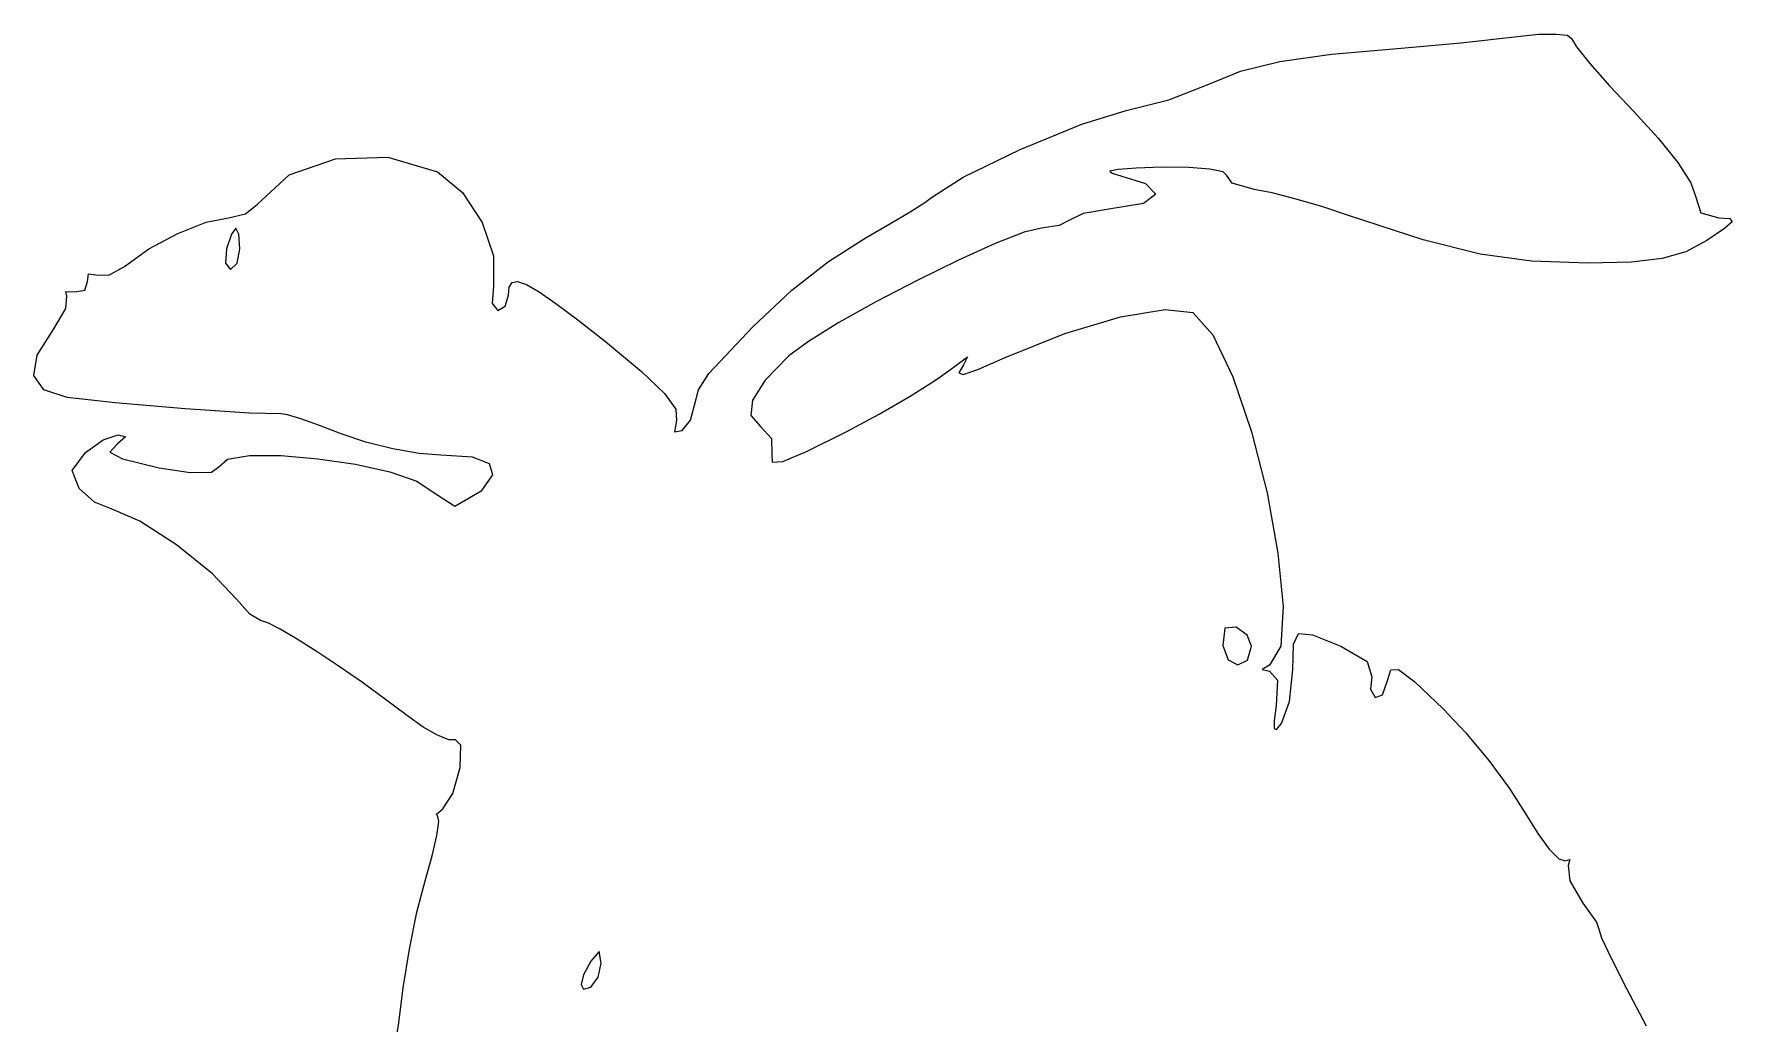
# Model space of a CAD drawing. Header units: millimetres. Extents: x 0.01 to 2.87, y 0.01 to 3.3.
# Drawn here: x 0.006 to 2.248, y 1.993 to 3.298 of the extents above; entities that cross this region are included whole.
import ezdxf

# ---------------------------------------------------------------- set-up
doc = ezdxf.new("R2010")
doc.units = ezdxf.units.MM
doc.layers.get('0').update_dxf_attribs({"linetype": 'CONTINUOUS', "true_color": 0xffffff})

msp = doc.modelspace()

# ---------------------------------------------------------------- linework, layer by layer
at = {"color": 0}
for p, q in [((1.9645, 3.295), (1.9926, 3.298)), ((1.9926, 3.298), (2.0153, 3.2984)), ((2.0153, 3.2984), (2.0305, 3.2967)), ((2.0305, 3.2967), (2.0361, 3.2926)), ((1.7193, 3.272), (1.8112, 3.2797)), ((1.8112, 3.2797), (1.89, 3.2866)), ((1.89, 3.2866), (1.9645, 3.295)), ((2.0361, 3.2926), (2.0425, 3.2813)), ((2.0425, 3.2813), (2.0601, 3.2594)), ((1.599, 3.2494), (1.6508, 3.2623)), ((1.6508, 3.2623), (1.7193, 3.272)), ((2.0601, 3.2594), (2.086, 3.2301)), ((1.5044, 3.2114), (1.5572, 3.2321)), ((1.5572, 3.2321), (1.599, 3.2494)), ((2.086, 3.2301), (2.1178, 3.1966)), ((1.4479, 3.1974), (1.5044, 3.2114)), ((1.3894, 3.1796), (1.4479, 3.1974)), ((2.1178, 3.1966), (2.1504, 3.1611)), ((1.3083, 3.1461), (1.3894, 3.1796)), ((2.1504, 3.1611), (2.1763, 3.1286)), ((1.2329, 3.1095), (1.3083, 3.1461)), ((0.3431, 3.1124), (0.4044, 3.1337)), ((0.4044, 3.1337), (0.4735, 3.1358)), ((0.4735, 3.1358), (0.5387, 3.1164)), ((0.5387, 3.1164), (0.572, 3.0892)), ((1.4376, 3.1196), (1.4263, 3.1174)), ((1.4263, 3.1174), (1.4296, 3.1149)), ((1.4613, 3.1214), (1.4376, 3.1196)), ((1.4952, 3.1225), (1.4613, 3.1214)), ((1.5307, 3.1222), (1.4952, 3.1225)), ((1.5585, 3.1201), (1.5307, 3.1222)), ((1.5761, 3.1166), (1.5585, 3.1201)), ((1.5805, 3.1119), (1.5761, 3.1166)), ((2.1763, 3.1286), (2.1934, 3.1021)), ((0.3012, 3.0738), (0.3431, 3.1124)), ((1.1911, 3.0825), (1.2329, 3.1095)), ((1.4296, 3.1149), (1.4734, 3.101)), ((1.4734, 3.101), (1.4871, 3.0868)), ((1.5881, 3.1015), (1.5805, 3.1119)), ((1.6171, 3.0933), (1.5881, 3.1015)), ((2.1934, 3.1021), (2.1996, 3.0844)), ((0.2855, 3.0612), (0.3012, 3.0738)), ((0.572, 3.0892), (0.598, 3.0496)), ((1.1629, 3.0637), (1.1822, 3.0759)), ((1.1822, 3.0759), (1.1911, 3.0825)), ((1.4709, 3.0747), (1.425, 3.0671)), ((1.4871, 3.0868), (1.4709, 3.0747)), ((1.6407, 3.0886), (1.6171, 3.0933)), ((1.6723, 3.0805), (1.6407, 3.0886)), ((1.7078, 3.0701), (1.6723, 3.0805)), ((2.1996, 3.0844), (2.2067, 3.0625)), ((0.196, 3.0353), (0.2336, 3.0502)), ((0.2336, 3.0502), (0.2631, 3.0559)), ((0.2631, 3.0559), (0.2855, 3.0612)), ((0.598, 3.0496), (0.6128, 3.0057)), ((1.1362, 3.0477), (1.1629, 3.0637)), ((1.3733, 3.0529), (1.3597, 3.0455)), ((1.3912, 3.0615), (1.3733, 3.0529)), ((1.425, 3.0671), (1.3912, 3.0615)), ((1.7431, 3.0586), (1.7078, 3.0701)), ((1.8402, 3.0269), (1.7431, 3.0586)), ((2.2067, 3.0625), (2.2303, 3.0557)), ((2.2303, 3.0557), (2.245, 3.0547)), ((2.2479, 3.0506), (2.2381, 3.0416)), ((2.245, 3.0547), (2.2479, 3.0506)), ((0.1576, 3.0147), (0.196, 3.0353)), ((0.267, 3.0343), (0.2605, 3.015)), ((0.2728, 3.0423), (0.267, 3.0343)), ((0.2765, 3.0343), (0.2728, 3.0423)), ((0.278, 3.015), (0.2765, 3.0343)), ((1.0552, 2.9982), (1.1048, 3.0296)), ((1.1048, 3.0296), (1.1362, 3.0477)), ((1.3133, 3.0368), (1.2752, 3.0218)), ((1.3362, 3.0423), (1.3133, 3.0368)), ((1.3597, 3.0455), (1.3362, 3.0423)), ((1.9153, 3.0079), (1.8402, 3.0269)), ((2.2381, 3.0416), (2.2146, 3.0258)), ((0.1256, 2.9916), (0.1576, 3.0147)), ((0.2605, 3.015), (0.2591, 2.9958)), ((0.2744, 2.9958), (0.278, 3.015)), ((0.278, 3.015), (0.278, 3.015)), ((0.6128, 3.0057), (0.6127, 2.9654)), ((1.2752, 3.0218), (1.2268, 2.9999)), ((1.983, 2.9985), (1.9153, 3.0079)), ((2.1868, 3.011), (2.1558, 3.002)), ((2.2146, 3.0258), (2.1868, 3.011)), ((0.0767, 2.9718), (0.0783, 2.9819)), ((0.0783, 2.9819), (0.0878, 2.9807)), ((0.105, 2.9801), (0.1256, 2.9916)), ((0.2591, 2.9958), (0.2657, 2.9878)), ((0.2657, 2.9878), (0.2744, 2.9958)), ((1.0067, 2.9601), (1.0552, 2.9982)), ((1.2268, 2.9999), (1.1729, 2.9735)), ((2.0579, 2.9961), (1.983, 2.9985)), ((2.115, 2.9974), (2.0579, 2.9961)), ((2.1558, 3.002), (2.115, 2.9974)), ((0.06, 2.9583), (0.0734, 2.9604)), ((0.0734, 2.9604), (0.0767, 2.9718)), ((0.0878, 2.9807), (0.105, 2.9801)), ((0.6127, 2.9654), (0.6109, 2.9426)), ((0.6324, 2.9537), (0.6335, 2.9644)), ((0.6335, 2.9644), (0.6373, 2.9705)), ((0.6373, 2.9705), (0.6446, 2.9718)), ((0.6446, 2.9718), (0.6562, 2.9679)), ((0.6562, 2.9679), (0.6729, 2.9583)), ((0.9554, 2.912), (1.0067, 2.9601)), ((1.1729, 2.9735), (1.1186, 2.9452)), ((0.0483, 2.9361), (0.0494, 2.953)), ((0.0494, 2.953), (0.0484, 2.9587)), ((0.0484, 2.9587), (0.06, 2.9583)), ((0.6109, 2.9426), (0.6185, 2.9333)), ((0.6185, 2.9333), (0.6283, 2.9393)), ((0.6283, 2.9393), (0.6324, 2.9537)), ((0.6729, 2.9583), (0.6953, 2.9429)), ((0.6953, 2.9429), (0.7243, 2.9211)), ((1.1186, 2.9452), (1.0689, 2.9175)), ((0.0323, 2.9092), (0.0483, 2.9361)), ((0.7243, 2.9211), (0.7606, 2.8925)), ((1.0689, 2.9175), (1.0285, 2.8927)), ((1.3672, 2.9033), (1.4404, 2.9251)), ((1.4404, 2.9251), (1.4995, 2.9349)), ((1.4995, 2.9349), (1.5361, 2.9307)), ((1.5361, 2.9307), (1.5627, 2.9013)), ((0.0105, 2.8744), (0.0323, 2.9092)), ((0.7606, 2.8925), (0.8084, 2.853)), ((0.8972, 2.8504), (0.9554, 2.912)), ((1.0285, 2.8927), (1.0025, 2.8736)), ((1.2882, 2.8714), (1.3672, 2.9033)), ((1.5627, 2.9013), (1.5891, 2.8459)), ((0.0061, 2.8475), (0.0105, 2.8744)), ((1.0025, 2.8736), (0.9714, 2.8417)), ((1.218, 2.8568), (1.2387, 2.8724)), ((1.2387, 2.8724), (1.2333, 2.8617)), ((1.2523, 2.8556), (1.2882, 2.8714)), ((0.0193, 2.8289), (0.0061, 2.8475)), ((0.8084, 2.853), (0.8387, 2.8239)), ((0.8834, 2.8287), (0.8972, 2.8504)), ((1.1965, 2.8414), (1.218, 2.8568)), ((1.2333, 2.8617), (1.2272, 2.8512)), ((1.2272, 2.8512), (1.2328, 2.849)), ((1.2328, 2.849), (1.2523, 2.8556)), ((0.0498, 2.8186), (0.0193, 2.8289)), ((0.8777, 2.8069), (0.8834, 2.8287)), ((0.9714, 2.8417), (0.9548, 2.8153)), ((1.163, 2.8204), (1.1965, 2.8414)), ((1.5891, 2.8459), (1.6135, 2.7735)), ((0.1135, 2.8115), (0.0498, 2.8186)), ((0.2059, 2.8038), (0.1135, 2.8115)), ((0.291, 2.7981), (0.2059, 2.8038)), ((0.8387, 2.8239), (0.8534, 2.8031)), ((0.8534, 2.8031), (0.8545, 2.7881)), ((0.873, 2.7886), (0.8777, 2.8069)), ((0.9548, 2.8153), (0.9527, 2.7948)), ((1.1221, 2.7968), (1.163, 2.8204)), ((0.3326, 2.7972), (0.291, 2.7981)), ((0.3409, 2.7958), (0.3326, 2.7972)), ((0.3585, 2.7904), (0.3409, 2.7958)), ((0.3829, 2.7818), (0.3585, 2.7904)), ((0.4115, 2.7709), (0.3829, 2.7818)), ((0.8545, 2.7881), (0.8519, 2.7734)), ((0.8618, 2.7751), (0.873, 2.7886)), ((0.9527, 2.7948), (0.9653, 2.7804)), ((0.9653, 2.7804), (0.9797, 2.7645)), ((1.0783, 2.7732), (1.1221, 2.7968)), ((0.0742, 2.7459), (0.0974, 2.7627)), ((0.0974, 2.7627), (0.1173, 2.7695)), ((0.1272, 2.7669), (0.1162, 2.7574)), ((0.1173, 2.7695), (0.1272, 2.7669)), ((0.4441, 2.7599), (0.4115, 2.7709)), ((0.4799, 2.7509), (0.4441, 2.7599)), ((0.8519, 2.7734), (0.8618, 2.7751)), ((0.9797, 2.7645), (0.9801, 2.7431)), ((1.0262, 2.7472), (1.0783, 2.7732)), ((1.6135, 2.7735), (1.634, 2.693)), ((0.0566, 2.7221), (0.0742, 2.7459)), ((0.1162, 2.7574), (0.1062, 2.7464)), ((0.1062, 2.7464), (0.1229, 2.7379)), ((0.1229, 2.7379), (0.1714, 2.7258)), ((0.2508, 2.7274), (0.2617, 2.7374)), ((0.2617, 2.7374), (0.2907, 2.742)), ((0.2907, 2.742), (0.3323, 2.7419)), ((0.3323, 2.7419), (0.3808, 2.7379)), ((0.3808, 2.7379), (0.4306, 2.7305)), ((0.5145, 2.7448), (0.4799, 2.7509)), ((0.5435, 2.7425), (0.5145, 2.7448)), ((0.585, 2.7397), (0.5435, 2.7425)), ((0.6077, 2.731), (0.585, 2.7397)), ((0.9801, 2.7431), (0.9808, 2.7332)), ((0.995, 2.7343), (1.0262, 2.7472)), ((0.0659, 2.6985), (0.0566, 2.7221)), ((0.1714, 2.7258), (0.2122, 2.7197)), ((0.2122, 2.7197), (0.2403, 2.7202)), ((0.2403, 2.7202), (0.2508, 2.7274)), ((0.4306, 2.7305), (0.476, 2.7204)), ((0.476, 2.7204), (0.5116, 2.7082)), ((0.5975, 2.6959), (0.6119, 2.7165)), ((0.6119, 2.7165), (0.6077, 2.731)), ((0.9808, 2.7332), (0.995, 2.7343)), ((0.0859, 2.6806), (0.0659, 2.6985)), ((0.5116, 2.7082), (0.5317, 2.6947)), ((0.5317, 2.6947), (0.5617, 2.6754)), ((0.5617, 2.6754), (0.5975, 2.6959)), ((1.634, 2.693), (1.6484, 2.6131)), ((0.1101, 2.6707), (0.0859, 2.6806)), ((0.1458, 2.6555), (0.1101, 2.6707)), ((0.1942, 2.6241), (0.1458, 2.6555)), ((0.2413, 2.5865), (0.1942, 2.6241)), ((1.6484, 2.6131), (1.6552, 2.5426)), ((0.2735, 2.5526), (0.2413, 2.5865)), ((0.291, 2.5328), (0.2735, 2.5526)), ((1.6552, 2.5426), (1.6521, 2.4904)), ((0.3054, 2.5245), (0.291, 2.5328)), ((0.3147, 2.5214), (0.3054, 2.5245)), ((0.3312, 2.5129), (0.3147, 2.5214)), ((0.3534, 2.4997), (0.3312, 2.5129)), ((1.5783, 2.5144), (1.5758, 2.4914)), ((1.5934, 2.5157), (1.5783, 2.5144)), ((1.6076, 2.505), (1.5934, 2.5157)), ((0.3799, 2.4829), (0.3534, 2.4997)), ((1.5758, 2.4914), (1.5829, 2.4725)), ((1.6136, 2.4904), (1.6076, 2.505)), ((1.6081, 2.4719), (1.6136, 2.4904)), ((1.6136, 2.4904), (1.6136, 2.4904)), ((1.6521, 2.4904), (1.6375, 2.4653)), ((1.6679, 2.4597), (1.6688, 2.493)), ((1.6688, 2.493), (1.6755, 2.5072)), ((1.6755, 2.5072), (1.6942, 2.5053)), ((1.6942, 2.5053), (1.7314, 2.4904)), ((1.7314, 2.4904), (1.7663, 2.4702)), ((0.4091, 2.4634), (0.3799, 2.4829)), ((1.5829, 2.4725), (1.5957, 2.466)), ((1.5957, 2.466), (1.6081, 2.4719)), ((1.7663, 2.4702), (1.7724, 2.45)), ((0.4398, 2.4423), (0.4091, 2.4634)), ((1.6375, 2.4653), (1.6276, 2.4598)), ((1.6276, 2.4598), (1.6371, 2.4574)), ((1.6371, 2.4574), (1.6477, 2.4456)), ((1.6477, 2.4456), (1.6462, 2.412)), ((1.6635, 2.4176), (1.6679, 2.4597)), ((1.7724, 2.45), (1.7705, 2.4337)), ((1.7866, 2.4261), (1.7932, 2.445)), ((1.7932, 2.445), (1.7975, 2.4593)), ((1.7975, 2.4593), (1.8078, 2.4595)), ((1.8078, 2.4595), (1.8292, 2.4432)), ((0.4703, 2.4202), (0.4398, 2.4423)), ((1.7705, 2.4337), (1.7768, 2.4225)), ((1.7768, 2.4225), (1.7866, 2.4261)), ((1.8292, 2.4432), (1.8665, 2.4078)), ((0.4993, 2.3984), (0.4703, 2.4202)), ((1.6462, 2.412), (1.6433, 2.3919)), ((1.6531, 2.3882), (1.6635, 2.4176)), ((1.8665, 2.4078), (1.8963, 2.3761)), ((0.52, 2.3837), (0.4993, 2.3984)), ((0.5389, 2.3729), (0.52, 2.3837)), ((1.6433, 2.3919), (1.6433, 2.3816)), ((1.6433, 2.3816), (1.6465, 2.3806)), ((1.6465, 2.3806), (1.6531, 2.3882)), ((0.5539, 2.3669), (0.5389, 2.3729)), ((0.5628, 2.3669), (0.5539, 2.3669)), ((0.5699, 2.3599), (0.5628, 2.3669)), ((0.5686, 2.3304), (0.5699, 2.3599)), ((1.8963, 2.3761), (1.9268, 2.3395)), ((1.9268, 2.3395), (1.9542, 2.3026)), ((0.559, 2.2961), (0.5686, 2.3304)), ((0.5459, 2.2759), (0.559, 2.2961)), ((1.9542, 2.3026), (1.975, 2.2699)), ((0.5374, 2.2688), (0.5459, 2.2759)), ((0.5392, 2.2657), (0.5374, 2.2688)), ((0.5406, 2.259), (0.5392, 2.2657)), ((1.975, 2.2699), (1.9914, 2.2432)), ((0.5379, 2.2407), (0.5406, 2.259)), ((1.9914, 2.2432), (2.0067, 2.2224)), ((0.5317, 2.2136), (0.5379, 2.2407)), ((2.0067, 2.2224), (2.0193, 2.2098)), ((0.5224, 2.1806), (0.5317, 2.2136)), ((2.0193, 2.2098), (2.0275, 2.2073)), ((2.0275, 2.2073), (2.0339, 2.2088)), ((2.0339, 2.2088), (2.0316, 2.2011)), ((2.0316, 2.2011), (2.0336, 2.1807)), ((0.5117, 2.1395), (0.5224, 2.1806)), ((2.0336, 2.1807), (2.0509, 2.1513)), ((0.5017, 2.0904), (0.5117, 2.1395)), ((2.0509, 2.1513), (2.0688, 2.1261)), ((2.0688, 2.1261), (2.0726, 2.1156)), ((2.0726, 2.1156), (2.0755, 2.1057)), ((0.4934, 2.0396), (0.5017, 2.0904)), ((0.7523, 2.0875), (0.7414, 2.0747)), ((0.7548, 2.0721), (0.7523, 2.0875)), ((2.0755, 2.1057), (2.0882, 2.0786)), ((0.7414, 2.0747), (0.7317, 2.0566)), ((0.751, 2.0534), (0.7548, 2.0721)), ((0.7548, 2.0721), (0.7548, 2.0721)), ((2.0882, 2.0786), (2.1086, 2.0385)), ((0.7317, 2.0566), (0.7285, 2.0437)), ((0.7285, 2.0437), (0.7317, 2.0378)), ((0.7317, 2.0378), (0.7414, 2.0406)), ((0.7414, 2.0406), (0.751, 2.0534)), ((0.488, 1.9932), (0.4934, 2.0396)), ((2.1086, 2.0385), (2.1346, 1.9895)), ((0.4704, 1.8895), (0.488, 1.9932))]:
    msp.add_line(p, q, dxfattribs=at)
at = {"color": 1, "true_color": 0xff0000}
for p, q in [((1.9645, 3.295), (1.9926, 3.298)), ((1.9926, 3.298), (2.0153, 3.2984)), ((2.0153, 3.2984), (2.0305, 3.2967)), ((2.0305, 3.2967), (2.0361, 3.2926)), ((1.7193, 3.272), (1.8112, 3.2797)), ((1.8112, 3.2797), (1.89, 3.2866)), ((1.89, 3.2866), (1.9645, 3.295)), ((2.0361, 3.2926), (2.0425, 3.2813)), ((2.0425, 3.2813), (2.0601, 3.2594)), ((1.599, 3.2494), (1.6508, 3.2623)), ((1.6508, 3.2623), (1.7193, 3.272)), ((2.0601, 3.2594), (2.086, 3.2301)), ((1.5044, 3.2114), (1.5572, 3.2321)), ((1.5572, 3.2321), (1.599, 3.2494)), ((2.086, 3.2301), (2.1178, 3.1966)), ((1.4479, 3.1974), (1.5044, 3.2114)), ((1.3894, 3.1796), (1.4479, 3.1974)), ((2.1178, 3.1966), (2.1504, 3.1611)), ((1.3083, 3.1461), (1.3894, 3.1796)), ((2.1504, 3.1611), (2.1763, 3.1286)), ((1.2329, 3.1095), (1.3083, 3.1461)), ((0.3431, 3.1124), (0.4044, 3.1337)), ((0.4044, 3.1337), (0.4735, 3.1358)), ((0.4735, 3.1358), (0.5387, 3.1164)), ((0.5387, 3.1164), (0.572, 3.0892)), ((1.4376, 3.1196), (1.4263, 3.1174)), ((1.4263, 3.1174), (1.4296, 3.1149)), ((1.4613, 3.1214), (1.4376, 3.1196)), ((1.4952, 3.1225), (1.4613, 3.1214)), ((1.5307, 3.1222), (1.4952, 3.1225)), ((1.5585, 3.1201), (1.5307, 3.1222)), ((1.5761, 3.1166), (1.5585, 3.1201)), ((1.5805, 3.1119), (1.5761, 3.1166)), ((2.1763, 3.1286), (2.1934, 3.1021)), ((0.3012, 3.0738), (0.3431, 3.1124)), ((1.1911, 3.0825), (1.2329, 3.1095)), ((1.4296, 3.1149), (1.4734, 3.101)), ((1.4734, 3.101), (1.4871, 3.0868)), ((1.5881, 3.1015), (1.5805, 3.1119)), ((1.6171, 3.0933), (1.5881, 3.1015)), ((2.1934, 3.1021), (2.1996, 3.0844)), ((0.2855, 3.0612), (0.3012, 3.0738)), ((0.572, 3.0892), (0.598, 3.0496)), ((1.1629, 3.0637), (1.1822, 3.0759)), ((1.1822, 3.0759), (1.1911, 3.0825)), ((1.4709, 3.0747), (1.425, 3.0671)), ((1.4871, 3.0868), (1.4709, 3.0747)), ((1.6407, 3.0886), (1.6171, 3.0933)), ((1.6723, 3.0805), (1.6407, 3.0886)), ((1.7078, 3.0701), (1.6723, 3.0805)), ((2.1996, 3.0844), (2.2067, 3.0625)), ((0.196, 3.0353), (0.2336, 3.0502)), ((0.2336, 3.0502), (0.2631, 3.0559)), ((0.2631, 3.0559), (0.2855, 3.0612)), ((0.598, 3.0496), (0.6128, 3.0057)), ((1.1362, 3.0477), (1.1629, 3.0637)), ((1.3733, 3.0529), (1.3597, 3.0455)), ((1.3912, 3.0615), (1.3733, 3.0529)), ((1.425, 3.0671), (1.3912, 3.0615)), ((1.7431, 3.0586), (1.7078, 3.0701)), ((1.8402, 3.0269), (1.7431, 3.0586)), ((2.2067, 3.0625), (2.2303, 3.0557)), ((2.2303, 3.0557), (2.245, 3.0547)), ((2.2479, 3.0506), (2.2381, 3.0416)), ((2.245, 3.0547), (2.2479, 3.0506)), ((0.1576, 3.0147), (0.196, 3.0353)), ((0.267, 3.0343), (0.2605, 3.015)), ((0.2728, 3.0423), (0.267, 3.0343)), ((0.2765, 3.0343), (0.2728, 3.0423)), ((0.278, 3.015), (0.2765, 3.0343)), ((1.0552, 2.9982), (1.1048, 3.0296)), ((1.1048, 3.0296), (1.1362, 3.0477)), ((1.3133, 3.0368), (1.2752, 3.0218)), ((1.3362, 3.0423), (1.3133, 3.0368)), ((1.3597, 3.0455), (1.3362, 3.0423)), ((1.9153, 3.0079), (1.8402, 3.0269)), ((2.2381, 3.0416), (2.2146, 3.0258)), ((0.1256, 2.9916), (0.1576, 3.0147)), ((0.2605, 3.015), (0.2591, 2.9958)), ((0.2744, 2.9958), (0.278, 3.015)), ((0.278, 3.015), (0.278, 3.015)), ((0.6128, 3.0057), (0.6127, 2.9654)), ((1.2752, 3.0218), (1.2268, 2.9999)), ((1.983, 2.9985), (1.9153, 3.0079)), ((2.1868, 3.011), (2.1558, 3.002)), ((2.2146, 3.0258), (2.1868, 3.011)), ((0.0767, 2.9718), (0.0783, 2.9819)), ((0.0783, 2.9819), (0.0878, 2.9807)), ((0.105, 2.9801), (0.1256, 2.9916)), ((0.2591, 2.9958), (0.2657, 2.9878)), ((0.2657, 2.9878), (0.2744, 2.9958)), ((1.0067, 2.9601), (1.0552, 2.9982)), ((1.2268, 2.9999), (1.1729, 2.9735)), ((2.0579, 2.9961), (1.983, 2.9985)), ((2.115, 2.9974), (2.0579, 2.9961)), ((2.1558, 3.002), (2.115, 2.9974)), ((0.06, 2.9583), (0.0734, 2.9604)), ((0.0734, 2.9604), (0.0767, 2.9718)), ((0.0878, 2.9807), (0.105, 2.9801)), ((0.6127, 2.9654), (0.6109, 2.9426)), ((0.6324, 2.9537), (0.6335, 2.9644)), ((0.6335, 2.9644), (0.6373, 2.9705)), ((0.6373, 2.9705), (0.6446, 2.9718)), ((0.6446, 2.9718), (0.6562, 2.9679)), ((0.6562, 2.9679), (0.6729, 2.9583)), ((0.9554, 2.912), (1.0067, 2.9601)), ((1.1729, 2.9735), (1.1186, 2.9452)), ((0.0483, 2.9361), (0.0494, 2.953)), ((0.0494, 2.953), (0.0484, 2.9587)), ((0.0484, 2.9587), (0.06, 2.9583)), ((0.6109, 2.9426), (0.6185, 2.9333)), ((0.6185, 2.9333), (0.6283, 2.9393)), ((0.6283, 2.9393), (0.6324, 2.9537)), ((0.6729, 2.9583), (0.6953, 2.9429)), ((0.6953, 2.9429), (0.7243, 2.9211)), ((1.1186, 2.9452), (1.0689, 2.9175)), ((0.0323, 2.9092), (0.0483, 2.9361)), ((0.7243, 2.9211), (0.7606, 2.8925)), ((1.0689, 2.9175), (1.0285, 2.8927)), ((1.3672, 2.9033), (1.4404, 2.9251)), ((1.4404, 2.9251), (1.4995, 2.9349)), ((1.4995, 2.9349), (1.5361, 2.9307)), ((1.5361, 2.9307), (1.5627, 2.9013)), ((0.0105, 2.8744), (0.0323, 2.9092)), ((0.7606, 2.8925), (0.8084, 2.853)), ((0.8972, 2.8504), (0.9554, 2.912)), ((1.0285, 2.8927), (1.0025, 2.8736)), ((1.2882, 2.8714), (1.3672, 2.9033)), ((1.5627, 2.9013), (1.5891, 2.8459)), ((0.0061, 2.8475), (0.0105, 2.8744)), ((1.0025, 2.8736), (0.9714, 2.8417)), ((1.218, 2.8568), (1.2387, 2.8724)), ((1.2387, 2.8724), (1.2333, 2.8617)), ((1.2523, 2.8556), (1.2882, 2.8714)), ((0.0193, 2.8289), (0.0061, 2.8475)), ((0.8084, 2.853), (0.8387, 2.8239)), ((0.8834, 2.8287), (0.8972, 2.8504)), ((1.1965, 2.8414), (1.218, 2.8568)), ((1.2333, 2.8617), (1.2272, 2.8512)), ((1.2272, 2.8512), (1.2328, 2.849)), ((1.2328, 2.849), (1.2523, 2.8556)), ((0.0498, 2.8186), (0.0193, 2.8289)), ((0.8777, 2.8069), (0.8834, 2.8287)), ((0.9714, 2.8417), (0.9548, 2.8153)), ((1.163, 2.8204), (1.1965, 2.8414)), ((1.5891, 2.8459), (1.6135, 2.7735)), ((0.1135, 2.8115), (0.0498, 2.8186)), ((0.2059, 2.8038), (0.1135, 2.8115)), ((0.291, 2.7981), (0.2059, 2.8038)), ((0.8387, 2.8239), (0.8534, 2.8031)), ((0.8534, 2.8031), (0.8545, 2.7881)), ((0.873, 2.7886), (0.8777, 2.8069)), ((0.9548, 2.8153), (0.9527, 2.7948)), ((1.1221, 2.7968), (1.163, 2.8204)), ((0.3326, 2.7972), (0.291, 2.7981)), ((0.3409, 2.7958), (0.3326, 2.7972)), ((0.3585, 2.7904), (0.3409, 2.7958)), ((0.3829, 2.7818), (0.3585, 2.7904)), ((0.4115, 2.7709), (0.3829, 2.7818)), ((0.8545, 2.7881), (0.8519, 2.7734)), ((0.8618, 2.7751), (0.873, 2.7886)), ((0.9527, 2.7948), (0.9653, 2.7804)), ((0.9653, 2.7804), (0.9797, 2.7645)), ((1.0783, 2.7732), (1.1221, 2.7968)), ((0.0742, 2.7459), (0.0974, 2.7627)), ((0.0974, 2.7627), (0.1173, 2.7695)), ((0.1272, 2.7669), (0.1162, 2.7574)), ((0.1173, 2.7695), (0.1272, 2.7669)), ((0.4441, 2.7599), (0.4115, 2.7709)), ((0.4799, 2.7509), (0.4441, 2.7599)), ((0.8519, 2.7734), (0.8618, 2.7751)), ((0.9797, 2.7645), (0.9801, 2.7431)), ((1.0262, 2.7472), (1.0783, 2.7732)), ((1.6135, 2.7735), (1.634, 2.693)), ((0.0566, 2.7221), (0.0742, 2.7459)), ((0.1162, 2.7574), (0.1062, 2.7464)), ((0.1062, 2.7464), (0.1229, 2.7379)), ((0.1229, 2.7379), (0.1714, 2.7258)), ((0.2508, 2.7274), (0.2617, 2.7374)), ((0.2617, 2.7374), (0.2907, 2.742)), ((0.2907, 2.742), (0.3323, 2.7419)), ((0.3323, 2.7419), (0.3808, 2.7379)), ((0.3808, 2.7379), (0.4306, 2.7305)), ((0.5145, 2.7448), (0.4799, 2.7509)), ((0.5435, 2.7425), (0.5145, 2.7448)), ((0.585, 2.7397), (0.5435, 2.7425)), ((0.6077, 2.731), (0.585, 2.7397)), ((0.9801, 2.7431), (0.9808, 2.7332)), ((0.995, 2.7343), (1.0262, 2.7472)), ((0.0659, 2.6985), (0.0566, 2.7221)), ((0.1714, 2.7258), (0.2122, 2.7197)), ((0.2122, 2.7197), (0.2403, 2.7202)), ((0.2403, 2.7202), (0.2508, 2.7274)), ((0.4306, 2.7305), (0.476, 2.7204)), ((0.476, 2.7204), (0.5116, 2.7082)), ((0.5975, 2.6959), (0.6119, 2.7165)), ((0.6119, 2.7165), (0.6077, 2.731)), ((0.9808, 2.7332), (0.995, 2.7343)), ((0.0859, 2.6806), (0.0659, 2.6985)), ((0.5116, 2.7082), (0.5317, 2.6947)), ((0.5317, 2.6947), (0.5617, 2.6754)), ((0.5617, 2.6754), (0.5975, 2.6959)), ((1.634, 2.693), (1.6484, 2.6131)), ((0.1101, 2.6707), (0.0859, 2.6806)), ((0.1458, 2.6555), (0.1101, 2.6707)), ((0.1942, 2.6241), (0.1458, 2.6555)), ((0.2413, 2.5865), (0.1942, 2.6241)), ((1.6484, 2.6131), (1.6552, 2.5426)), ((0.2735, 2.5526), (0.2413, 2.5865)), ((0.291, 2.5328), (0.2735, 2.5526)), ((1.6552, 2.5426), (1.6521, 2.4904)), ((0.3054, 2.5245), (0.291, 2.5328)), ((0.3147, 2.5214), (0.3054, 2.5245)), ((0.3312, 2.5129), (0.3147, 2.5214)), ((0.3534, 2.4997), (0.3312, 2.5129)), ((1.5783, 2.5144), (1.5758, 2.4914)), ((1.5934, 2.5157), (1.5783, 2.5144)), ((1.6076, 2.505), (1.5934, 2.5157)), ((0.3799, 2.4829), (0.3534, 2.4997)), ((1.5758, 2.4914), (1.5829, 2.4725)), ((1.6136, 2.4904), (1.6076, 2.505)), ((1.6081, 2.4719), (1.6136, 2.4904)), ((1.6136, 2.4904), (1.6136, 2.4904)), ((1.6521, 2.4904), (1.6375, 2.4653)), ((1.6679, 2.4597), (1.6688, 2.493)), ((1.6688, 2.493), (1.6755, 2.5072)), ((1.6755, 2.5072), (1.6942, 2.5053)), ((1.6942, 2.5053), (1.7314, 2.4904)), ((1.7314, 2.4904), (1.7663, 2.4702)), ((0.4091, 2.4634), (0.3799, 2.4829)), ((1.5829, 2.4725), (1.5957, 2.466)), ((1.5957, 2.466), (1.6081, 2.4719)), ((1.7663, 2.4702), (1.7724, 2.45)), ((0.4398, 2.4423), (0.4091, 2.4634)), ((1.6375, 2.4653), (1.6276, 2.4598)), ((1.6276, 2.4598), (1.6371, 2.4574)), ((1.6371, 2.4574), (1.6477, 2.4456)), ((1.6477, 2.4456), (1.6462, 2.412)), ((1.6635, 2.4176), (1.6679, 2.4597)), ((1.7724, 2.45), (1.7705, 2.4337)), ((1.7866, 2.4261), (1.7932, 2.445)), ((1.7932, 2.445), (1.7975, 2.4593)), ((1.7975, 2.4593), (1.8078, 2.4595)), ((1.8078, 2.4595), (1.8292, 2.4432)), ((0.4703, 2.4202), (0.4398, 2.4423)), ((1.7705, 2.4337), (1.7768, 2.4225)), ((1.7768, 2.4225), (1.7866, 2.4261)), ((1.8292, 2.4432), (1.8665, 2.4078)), ((0.4993, 2.3984), (0.4703, 2.4202)), ((1.6462, 2.412), (1.6433, 2.3919)), ((1.6531, 2.3882), (1.6635, 2.4176)), ((1.8665, 2.4078), (1.8963, 2.3761)), ((0.52, 2.3837), (0.4993, 2.3984)), ((0.5389, 2.3729), (0.52, 2.3837)), ((1.6433, 2.3919), (1.6433, 2.3816)), ((1.6433, 2.3816), (1.6465, 2.3806)), ((1.6465, 2.3806), (1.6531, 2.3882)), ((0.5539, 2.3669), (0.5389, 2.3729)), ((0.5628, 2.3669), (0.5539, 2.3669)), ((0.5699, 2.3599), (0.5628, 2.3669)), ((0.5686, 2.3304), (0.5699, 2.3599)), ((1.8963, 2.3761), (1.9268, 2.3395)), ((1.9268, 2.3395), (1.9542, 2.3026)), ((0.559, 2.2961), (0.5686, 2.3304)), ((0.5459, 2.2759), (0.559, 2.2961)), ((1.9542, 2.3026), (1.975, 2.2699)), ((0.5374, 2.2688), (0.5459, 2.2759)), ((0.5392, 2.2657), (0.5374, 2.2688)), ((0.5406, 2.259), (0.5392, 2.2657)), ((1.975, 2.2699), (1.9914, 2.2432)), ((0.5379, 2.2407), (0.5406, 2.259)), ((1.9914, 2.2432), (2.0067, 2.2224)), ((0.5317, 2.2136), (0.5379, 2.2407)), ((2.0067, 2.2224), (2.0193, 2.2098)), ((0.5224, 2.1806), (0.5317, 2.2136)), ((2.0193, 2.2098), (2.0275, 2.2073)), ((2.0275, 2.2073), (2.0339, 2.2088)), ((2.0339, 2.2088), (2.0316, 2.2011)), ((2.0316, 2.2011), (2.0336, 2.1807)), ((0.5117, 2.1395), (0.5224, 2.1806)), ((2.0336, 2.1807), (2.0509, 2.1513)), ((0.5017, 2.0904), (0.5117, 2.1395)), ((2.0509, 2.1513), (2.0688, 2.1261)), ((2.0688, 2.1261), (2.0726, 2.1156)), ((2.0726, 2.1156), (2.0755, 2.1057)), ((0.4934, 2.0396), (0.5017, 2.0904)), ((0.7523, 2.0875), (0.7414, 2.0747)), ((0.7548, 2.0721), (0.7523, 2.0875)), ((2.0755, 2.1057), (2.0882, 2.0786)), ((0.7414, 2.0747), (0.7317, 2.0566)), ((0.751, 2.0534), (0.7548, 2.0721)), ((0.7548, 2.0721), (0.7548, 2.0721)), ((2.0882, 2.0786), (2.1086, 2.0385)), ((0.7317, 2.0566), (0.7285, 2.0437)), ((0.7285, 2.0437), (0.7317, 2.0378)), ((0.7317, 2.0378), (0.7414, 2.0406)), ((0.7414, 2.0406), (0.751, 2.0534)), ((0.488, 1.9932), (0.4934, 2.0396)), ((2.1086, 2.0385), (2.1346, 1.9895)), ((0.4704, 1.8895), (0.488, 1.9932))]:
    msp.add_line(p, q, dxfattribs=at)

doc.saveas('drawing.dxf')
